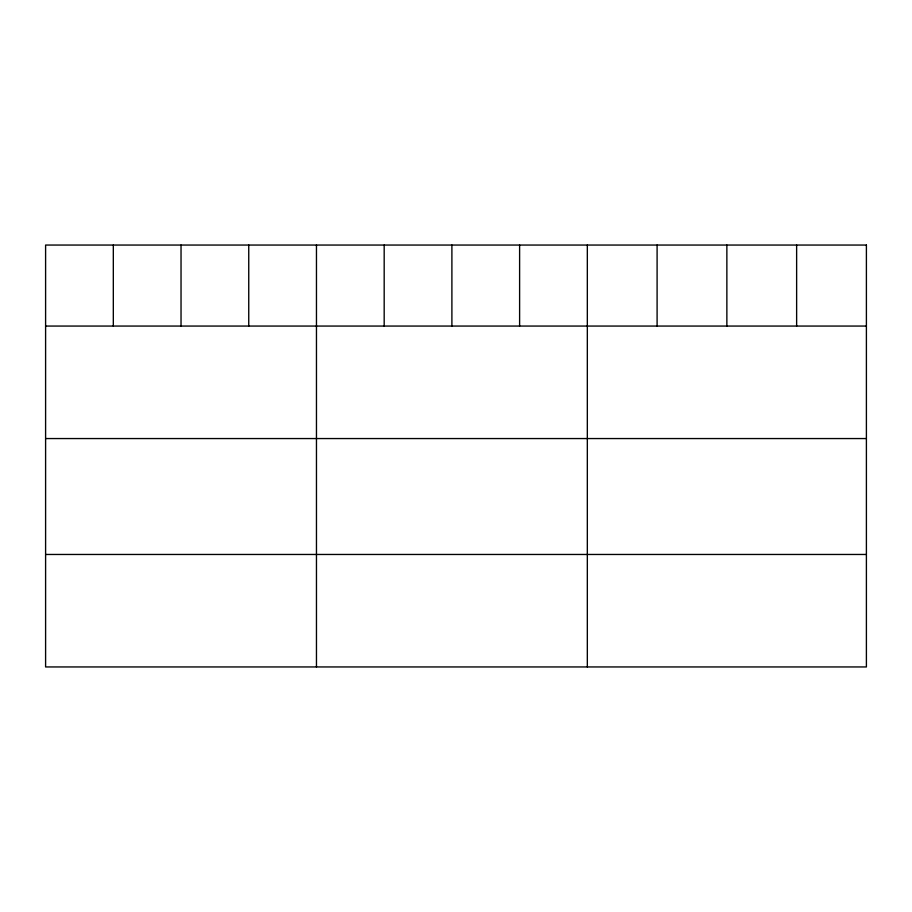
<?xml version="1.0" encoding="UTF-8"?>
<svg xmlns="http://www.w3.org/2000/svg" width="912" height="912" viewBox="0 0 912 912"><rect width="100%" height="100%" fill="white"/><g stroke="black" fill="none" stroke-linecap="round" stroke-linejoin="round"><path stroke-width="1.37" d="M45.6 326.063L866.4 326.063M45.6 438.558L866.4 438.558M45.6 554.462L866.4 554.462M796.632 245.054L796.632 326.063M726.864 245.054L726.864 326.063M657.096 245.054L657.096 326.063M587.328 245.054L587.328 666.946M519.612 245.054L519.612 326.063M451.896 245.054L451.896 326.063M384.18 245.054L384.18 326.063M316.464 245.054L316.464 666.946M248.748 245.054L248.748 326.063M181.032 245.054L181.032 326.063M113.316 245.054L113.316 326.063M866.4 245.054L45.6 245.054L45.6 666.946L866.4 666.946L866.4 245.054"/></g></svg>
